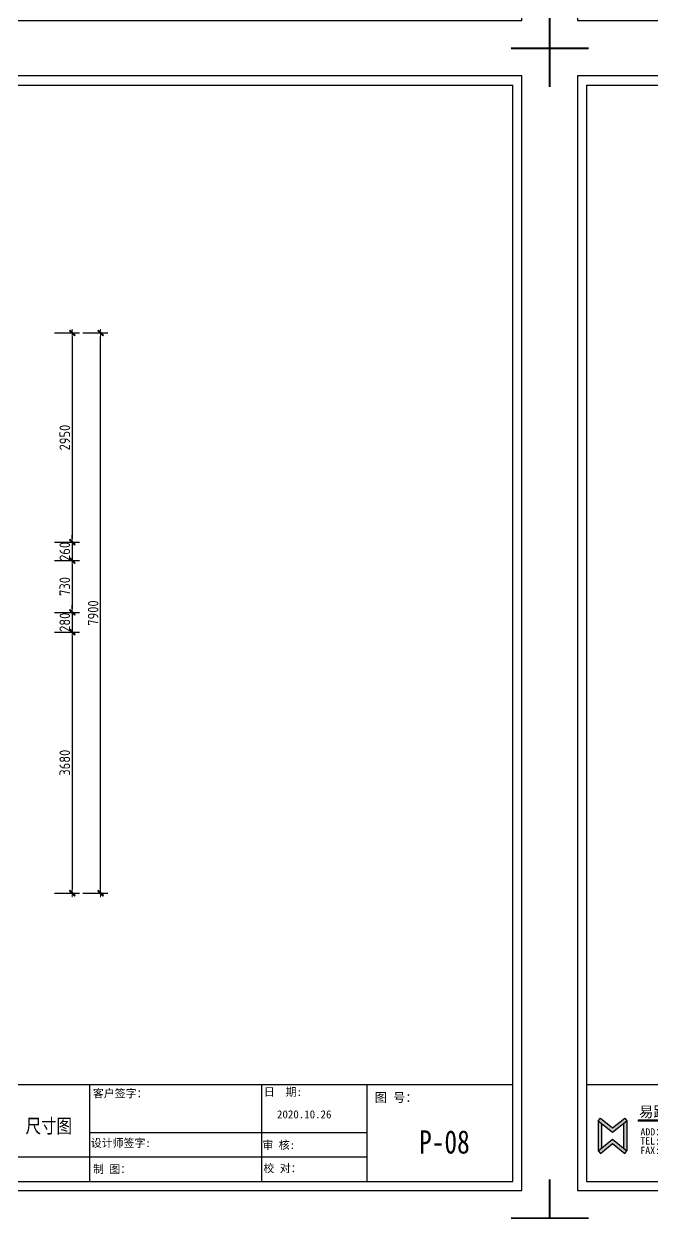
# Model space of a CAD drawing. Header units: millimetres. Extents: x -58733 to 427521, y -235734 to 553534.
# Drawn here: x 265512 to 274368, y -222214 to -205360 of the extents above; entities that cross this region are included whole.
import ezdxf

# ---------------------------------------------------------------- set-up
doc = ezdxf.new("R2010")
doc.units = ezdxf.units.MM
doc.layers.add('图框', color=251, linetype='Continuous')
doc.layers.add('目录文字', color=8, linetype='Continuous')
doc.layers.add('墙体', color=7, linetype='Continuous', lineweight=30)
doc.styles.add('-仿宋_GB2312', font='simsun.ttc', dxfattribs={"width": 0.8})
doc.styles.add('CCD_DIM', font='ARCHS.SHX')
doc.styles.get("Standard").update_dxf_attribs({"font": 'simsun.ttc'})
doc.styles.add('YQ_DIM', font='SUPEROS.SHX', dxfattribs={"width": 0.8, "bigfont": 'HZDX.SHX'})
doc.styles.add('宋体', font='simsun.ttc', dxfattribs={"height": 120})
doc.styles.add('英文', font='simhei.ttf')
doc.styles.add('黑体', font='simhei.ttf')
doc.dimstyles.new('海龍1：50', dxfattribs={"dimscale": 50, "dimtxt": 3, "dimasz": 1, "dimexe": 2, "dimexo": 2, "dimgap": 0.6, "dimtad": 1, "dimdec": 0, "dimrnd": 5, "dimdsep": 46, "dimtxsty": 'CCD_DIM', "dimblk": 'WS-cj', "dimcen": 1, "dimclrd": 242, "dimclre": 242, "dimclrt": 2, "dimadec": 0, "dimazin": 2, "dimtfac": 1, "dimtdec": 0, "dimtix": 1, "dimtmove": 2, "dimatfit": 3, "dimldrblk": 'CCD_Leader_Arrow', "dimfxl": 5, "dimfxlon": 1, "dimtolj": 1, "dimarcsym": 0})

# ---------------------------------------------------------------- blocks, each defined once
blk = doc.blocks.new('图框1比60')
h = blk.add_hatch(color=8)
edge = h.paths.add_edge_path()
edge.add_ellipse((163710, 45505), major_axis=(-0.2, 29.4), ratio=1, start_angle=269.6878, end_angle=449.6878)
edge.add_ellipse((163710, 45505), major_axis=(-0.2, 29.4), ratio=1, start_angle=89.5622, end_angle=269.5622)
edge = h.paths.add_edge_path(flags=16)
edge.add_ellipse((163710, 45505), major_axis=(0, 24.9), ratio=1, start_angle=269.966, end_angle=449.966)
edge.add_ellipse((163710, 45505), major_axis=(0, 24.9), ratio=1, start_angle=89.8872, end_angle=269.8872)
h = blk.add_hatch(color=8)
h.paths.add_polyline_path([(162213, 45056), (162434, 45236), (162401, 45277), (162213, 45124), (162025, 45277), (161992, 45236)])
h.paths.add_polyline_path([(162213, 44882), (162401, 44729), (162434, 44770), (162213, 44950), (161992, 44770), (162025, 44729)])
h = blk.add_hatch(color=8)
h.paths.add_polyline_path([(162044, 45193), (161992, 45236), (161992, 44770), (162044, 44813)])
h.paths.add_polyline_path([(162434, 45236), (162381, 45193), (162381, 44813), (162434, 44770)])
blk.add_hatch(color=8).paths.add_polyline_path([(162610, 45245), (162610, 45227), (166263, 45227), (166263, 45245)])
at = {"layer": '目录文字'}
h = blk.add_hatch(color=8, dxfattribs=at)
edge = h.paths.add_edge_path()
edge.add_ellipse((163710, 45505), major_axis=(-0.2, 29.4), ratio=1, start_angle=89.5622, end_angle=269.5622)
edge.add_ellipse((163710, 45505), major_axis=(-0.2, 29.4), ratio=1, start_angle=269.6621, end_angle=449.6621)
edge = h.paths.add_edge_path(flags=16)
edge.add_ellipse((163710, 45505), major_axis=(0, 24.9), ratio=1, start_angle=90.0288, end_angle=270.0288, ccw=False)
edge.add_ellipse((163710, 45505), major_axis=(0, 24.9), ratio=1, start_angle=-89.8872, end_angle=90.1128, ccw=False)
h.paths.add_polyline_path([(163689, 45539), (163733, 45539), (163733, 45472), (163689, 45472)], flags=9)
at = {"color": 8}
for p, q in [((176692, 45797), (176692, 44297)), ((161992, 45236), (162025, 45277)), ((162025, 45277), (162213, 45124)), ((162213, 45124), (162401, 45277)), ((162401, 45277), (162434, 45236)), ((161992, 45236), (161992, 44770)), ((161992, 45236), (162213, 45056)), ((162044, 45193), (162044, 44813)), ((162213, 45056), (162434, 45236)), ((162381, 45193), (162381, 44813)), ((162434, 45236), (162434, 44770)), ((166263, 45245), (162610, 45245)), ((166263, 45227), (162610, 45227)), ((166263, 45227), (166263, 45245)), ((161992, 44770), (162213, 44950)), ((162213, 44950), (162434, 44770)), ((161992, 44770), (162025, 44729)), ((162025, 44729), (162213, 44882)), ((162213, 44882), (162401, 44729)), ((162401, 44729), (162434, 44770))]:
    blk.add_line(p, q, dxfattribs=at)
blk.add_ellipse((163710, 45505, 0), major_axis=(0.1, 29.4), ratio=1, start_param=1.575118209033049, end_param=7.858303516212636, dxfattribs=at)
at = {"layer": '图框', "color": 121}
for p, q in [((161670, 61389), (161670, 44157)), ((186038, 61389), (161670, 61389)), ((186038, 44157), (186038, 61389)), ((161670, 44157), (186038, 44157))]:
    blk.add_line(p, q, dxfattribs=at)
at = {"layer": '图框', "color": 8}
for p, q in [((161809, 61249), (161809, 44297)), ((161809, 61249), (161809, 45797)), ((161809, 61249), (185898, 61249)), ((185898, 44297), (185898, 61249)), ((185898, 45797), (185898, 61249)), ((161809, 45797), (185898, 45797)), ((161809, 45797), (185898, 45797)), ((166465, 45797), (166465, 44297)), ((167511, 45797), (167511, 45305)), ((170675, 45797), (170675, 44297)), ((176692, 45797), (176692, 44297)), ((179360, 44297), (179360, 45797)), ((182010, 45797), (182010, 44297)), ((183644, 44297), (183644, 45797)), ((170675, 45305), (166465, 45305)), ((182010, 45047), (179360, 45047)), ((183644, 45047), (182010, 45047)), ((179360, 44672), (176692, 44672)), ((182010, 44672), (179360, 44672)), ((183644, 44672), (182010, 44672)), ((161809, 44297), (185898, 44297))]:
    blk.add_line(p, q, dxfattribs=at)
at = {"layer": '图框', "color": 121, "const_width": 28.3}
for points in [[(161841, 61818), (161241, 61818), (161241, 61217)], [(185866, 61818), (186467, 61818), (186467, 61217)], [(161841, 43728), (161241, 43728), (161241, 44329)], [(185866, 43728), (186467, 43728), (186467, 44329)]]:
    blk.add_lwpolyline(points, dxfattribs=at)
at = {"layer": '目录文字', "color": 8}
blk.add_line((162610, 45245), (162610, 45227), dxfattribs=at)
blk.add_ellipse((163710, 45505, 0), major_axis=(0.4, 24.9), ratio=1, start_param=1.571448490114663, end_param=7.854633797294249, dxfattribs=at)
for s, height, style, width, p in [('资质证书', 123.8, '宋体', 0.999898, (166569, 45595)), ('图纸名称：', 123.3, '黑体', 0.999898, (176753, 45540)), ('客户签字：', 123.8, '宋体', 0.999898, (179405, 45596)), ('日  期:', 123.8, '宋体', 0.999898, (182048, 45618)), ('图 号：', 139.1, '宋体', 0.999898, (183761, 45526)), ('易路I荣昕', 164.1, '黑体', 0.999898, (162621, 45292)), ('R', 44.9, 'YQ_DIM', 0.8, (163698, 45483, 0)), ('编    号：', 123.8, '宋体', 0.999898, (166569, 45359)), ('项目名称:', 123.3, '黑体', 0.999898, (170866, 45468)), ('SHANGHAI RONGXIN JIANZHU ZHUANGSHI SHEJI GONGCHENG CO.,LTD', 61.54, '英文', 0.999898, (163713, 45273)), ('2020.10.26', 123.8, '宋体', 0.999898, (182251, 45272)), ('ADD：沪太路2899弄36号', 111.72, '英文', 0.999898, (162644, 45007)), ('1. 本设计之知识产权属上海易路荣昕建筑装饰设计工', 92.51, '黑体', 0.999898, (167491, 45076)), ('台儿庄路363弄67号603室', 258.72, '宋体', 0.999898, (171666, 44826)), ('TEL:56775390', 111.72, '英文', 0.999898, (162641, 44867)), ('www.w5258.com', 111.72, '英文', 0.999898, (163695, 44867)), ('备    注：', 123.8, '宋体', 0.999898, (166569, 44788)), ('程有限公司任何复印或使用，均需获得书面授权。', 92.51, '黑体', 0.999898, (167498, 44904)), ('设计师签字:', 123.8, '宋体', 0.999898, (179372, 44829)), ('审 核:', 123.8, '宋体', 0.999898, (182025, 44798)), ('FAX:66301538', 111.72, '英文', 0.999898, (162642, 44721)), ('root@w5258.com rxw5258@yahoo.com.cn', 111.72, '英文', 0.999898, (163600, 44737)), ('2. 切勿以此度量此图，一切应依图内数字所示为准。', 92.51, '黑体', 0.999898, (167500, 44693)), ('3. 所有在图纸上表示的尺寸,须在现场复核和修正。', 92.51, '黑体', 0.999898, (167500, 44438)), ('比例:  1:60', 123.8, '宋体', 0.999898, (176769, 44448)), ('制 图：', 123.8, '宋体', 0.999898, (179407, 44425)), ('校 对：', 123.8, '宋体', 0.999898, (182041, 44438))]:
    blk.add_text(s, height=height, dxfattribs=dict(at, style=style, width=width)).set_placement(p)
at = {"layer": '目录文字', "width": 1}
blk.add_text('JZ-3101080001', height=157.18, dxfattribs=at).set_placement((167687, 45465))
blk = doc.blocks.new('WS-cj')
blk.add_hatch(color=1).paths.add_polyline_path([(0.59, 0.82), (-0.82, -0.59), (-0.59, -0.82), (0.82, 0.59)])
at = {"color": 1, "linetype": 'ByBlock', "lineweight": 0}
for p, q in [((-1.1, 0), (0, 0)), ((0, 0), (1.1, 0))]:
    blk.add_line(p, q, dxfattribs=at)
at = {"color": 1}
blk.add_lwpolyline([(0.59, 0.82), (-0.82, -0.59), (-0.59, -0.82), (0.82, 0.59)], close=True, dxfattribs=at)
blk = doc.blocks.new('*D1220')
at = {"color": 242, "lineweight": -2}
for p, q in [((173918, -209718), (174268, -209718)), ((174168, -209768), (174168, -212618)), ((173918, -212668), (174268, -212668))]:
    blk.add_line(p, q, dxfattribs=at)
at = {"layer": 'Defpoints', "color": 0}
for p in [(173768, -209718), (173768, -212668), (174168, -212668)]:
    blk.add_point(p, dxfattribs=at)
at = {"color": 242, "linetype": 'ByBlock', "lineweight": -2, "xscale": 50, "yscale": 50, "zscale": 50}
for p, rotation in [((174168, -209718), 90), ((174168, -212668), 270)]:
    blk.add_blockref('WS-cj', p, dxfattribs=dict(at, rotation=rotation))
at = {"color": 2, "insert": (174063, -211193), "char_height": 150, "attachment_point": 5, "rotation": 90, "style": 'CCD_DIM'}
blk.add_mtext('\\A1;2950', dxfattribs=at)
blk = doc.blocks.new('CCD_Leader_Arrow')
at = {"color": 1, "linetype": 'ByBlock'}
blk.add_line((0, 0), (-1, 0), dxfattribs=at)
for points in [[(-0.86, 0.67), (-0.6, 0.85), (-0.24, 0), (0, 0)], [(-0.86, -0.67), (-0.6, -0.85), (-0.24, 0), (0, 0)]]:
    blk.add_solid(points, dxfattribs=at)
blk = doc.blocks.new('*D1221')
at = {"color": 242, "lineweight": -2}
for p, q in [((173918, -212668), (174268, -212668)), ((174168, -212618), (174168, -212568)), ((174168, -212668), (174168, -212928)), ((173918, -212928), (174268, -212928)), ((174168, -212978), (174168, -213028))]:
    blk.add_line(p, q, dxfattribs=at)
at = {"layer": 'Defpoints', "color": 0}
for p in [(173768, -212668), (173768, -212928), (174168, -212928)]:
    blk.add_point(p, dxfattribs=at)
at = {"color": 242, "linetype": 'ByBlock', "lineweight": -2, "xscale": 50, "yscale": 50, "zscale": 50}
for p, rotation in [((174168, -212668), 270), ((174168, -212928), 90)]:
    blk.add_blockref('WS-cj', p, dxfattribs=dict(at, rotation=rotation))
at = {"color": 2, "insert": (174063, -212798), "char_height": 150, "attachment_point": 5, "rotation": 90, "style": 'CCD_DIM'}
blk.add_mtext('\\A1;260', dxfattribs=at)
blk = doc.blocks.new('*D1222')
at = {"color": 242, "lineweight": -2}
for p, q in [((173918, -212928), (174268, -212928)), ((174168, -212978), (174168, -213608)), ((173918, -213658), (174268, -213658))]:
    blk.add_line(p, q, dxfattribs=at)
at = {"layer": 'Defpoints', "color": 0}
for p in [(173768, -212928), (173768, -213658), (174168, -213658)]:
    blk.add_point(p, dxfattribs=at)
at = {"color": 242, "linetype": 'ByBlock', "lineweight": -2, "xscale": 50, "yscale": 50, "zscale": 50}
for p, rotation in [((174168, -212928), 90), ((174168, -213658), 270)]:
    blk.add_blockref('WS-cj', p, dxfattribs=dict(at, rotation=rotation))
at = {"color": 2, "insert": (174063, -213293), "char_height": 150, "attachment_point": 5, "rotation": 90, "style": 'CCD_DIM'}
blk.add_mtext('\\A1;730', dxfattribs=at)
blk = doc.blocks.new('*D1223')
at = {"color": 242, "lineweight": -2}
for p, q in [((173918, -213658), (174268, -213658)), ((174168, -213608), (174168, -213558)), ((174168, -213658), (174168, -213938)), ((173918, -213938), (174268, -213938)), ((174168, -213988), (174168, -214038))]:
    blk.add_line(p, q, dxfattribs=at)
at = {"layer": 'Defpoints', "color": 0}
for p in [(173768, -213658), (173768, -213938), (174168, -213938)]:
    blk.add_point(p, dxfattribs=at)
at = {"color": 242, "linetype": 'ByBlock', "lineweight": -2, "xscale": 50, "yscale": 50, "zscale": 50}
for p, rotation in [((174168, -213658), 270), ((174168, -213938), 90)]:
    blk.add_blockref('WS-cj', p, dxfattribs=dict(at, rotation=rotation))
at = {"color": 2, "insert": (174063, -213798), "char_height": 150, "attachment_point": 5, "rotation": 90, "style": 'CCD_DIM'}
blk.add_mtext('\\A1;280', dxfattribs=at)
blk = doc.blocks.new('*D1224')
at = {"color": 242, "lineweight": -2}
for p, q in [((173918, -213938), (174268, -213938)), ((174168, -213988), (174168, -217568)), ((173918, -217618), (174268, -217618))]:
    blk.add_line(p, q, dxfattribs=at)
at = {"layer": 'Defpoints', "color": 0}
for p in [(173768, -213938), (173768, -217618), (174168, -217618)]:
    blk.add_point(p, dxfattribs=at)
at = {"color": 242, "linetype": 'ByBlock', "lineweight": -2, "xscale": 50, "yscale": 50, "zscale": 50}
for p, rotation in [((174168, -213938), 90), ((174168, -217618), 270)]:
    blk.add_blockref('WS-cj', p, dxfattribs=dict(at, rotation=rotation))
at = {"color": 2, "insert": (174063, -215778), "char_height": 150, "attachment_point": 5, "rotation": 90, "style": 'CCD_DIM'}
blk.add_mtext('\\A1;3680', dxfattribs=at)
blk = doc.blocks.new('*D1225')
at = {"color": 242, "lineweight": -2}
for p, q in [((174318, -209718), (174668, -209718)), ((174568, -217568), (174568, -209768)), ((174318, -217618), (174668, -217618))]:
    blk.add_line(p, q, dxfattribs=at)
at = {"layer": 'Defpoints', "color": 0}
for p in [(173768, -209718), (174568, -209718), (173768, -217618)]:
    blk.add_point(p, dxfattribs=at)
at = {"color": 242, "linetype": 'ByBlock', "lineweight": -2, "xscale": 50, "yscale": 50, "zscale": 50}
for p, rotation in [((174568, -209718), 90), ((174568, -217618), 270)]:
    blk.add_blockref('WS-cj', p, dxfattribs=dict(at, rotation=rotation))
at = {"color": 2, "insert": (174463, -213668), "char_height": 150, "attachment_point": 5, "rotation": 90, "style": 'CCD_DIM'}
blk.add_mtext('\\A1;7900', dxfattribs=at)
blk = doc.blocks.new('家具哈哈')
for base, p1, p2, picture, middle in [((174168.3, -212668.4), (173768.3, -209718.4), (173768.3, -212668.4), '*D1220', (174063.3, -211193.4)), ((174568.3, -209718.4), (173768.3, -217618.4), (173768.3, -209718.4), '*D1225', (174463.3, -213668.4)), ((174168.3, -212928.4), (173768.3, -212668.4), (173768.3, -212928.4), '*D1221', (174063.3, -212798.4)), ((174168.3, -213658.4), (173768.3, -212928.4), (173768.3, -213658.4), '*D1222', (174063.3, -213293.4)), ((174168.3, -213938.4), (173768.3, -213658.4), (173768.3, -213938.4), '*D1223', (174063.3, -213798.4)), ((174168.3, -217618.4), (173768.3, -213938.4), (173768.3, -217618.4), '*D1224', (174063.3, -215778.4))]:
    dim = blk.add_linear_dim(base=base, p1=p1, p2=p2, angle=90, dimstyle='海龍1：50')
    dim.commit()
    dim.dimension.update_dxf_attribs({"geometry": picture, "text_midpoint": middle})
blk = doc.blocks.new('家具布置图2')
at = {"color": 140}
blk.add_blockref('家具哈哈', (69019, 0), dxfattribs=at)

msp = doc.modelspace()

# ---------------------------------------------------------------- block references
at = {"color": 140}
msp.add_blockref('家具布置图2', (23006.2, 0), dxfattribs=at)
at = {"layer": '墙体', "color": 0, "xscale": 0.9120113186390109, "yscale": 0.9120113186390109, "zscale": 0.9120113186390109}
for p in [(102864.9, -245583.6), (125871.1, -245583.6), (102864.9, -262081.4), (125871.1, -262081.4)]:
    msp.add_blockref('图框1比60', p, dxfattribs=at)

# ---------------------------------------------------------------- texts
at = {"layer": '目录文字', "insert": (264225.6, -220800.5), "char_height": 200, "width": 2602.75, "attachment_point": 1, "style": '-仿宋_GB2312'}
msp.add_mtext('顶面（天花）尺寸图', dxfattribs=at)
at = {"layer": '目录文字', "insert": (271083.8, -220961.2), "char_height": 327.869, "attachment_point": 1, "style": '-仿宋_GB2312'}
msp.add_mtext('{\\fNSimSun|b0|i0|c134|p49;P-08}', dxfattribs=at)

doc.saveas('drawing.dxf')
